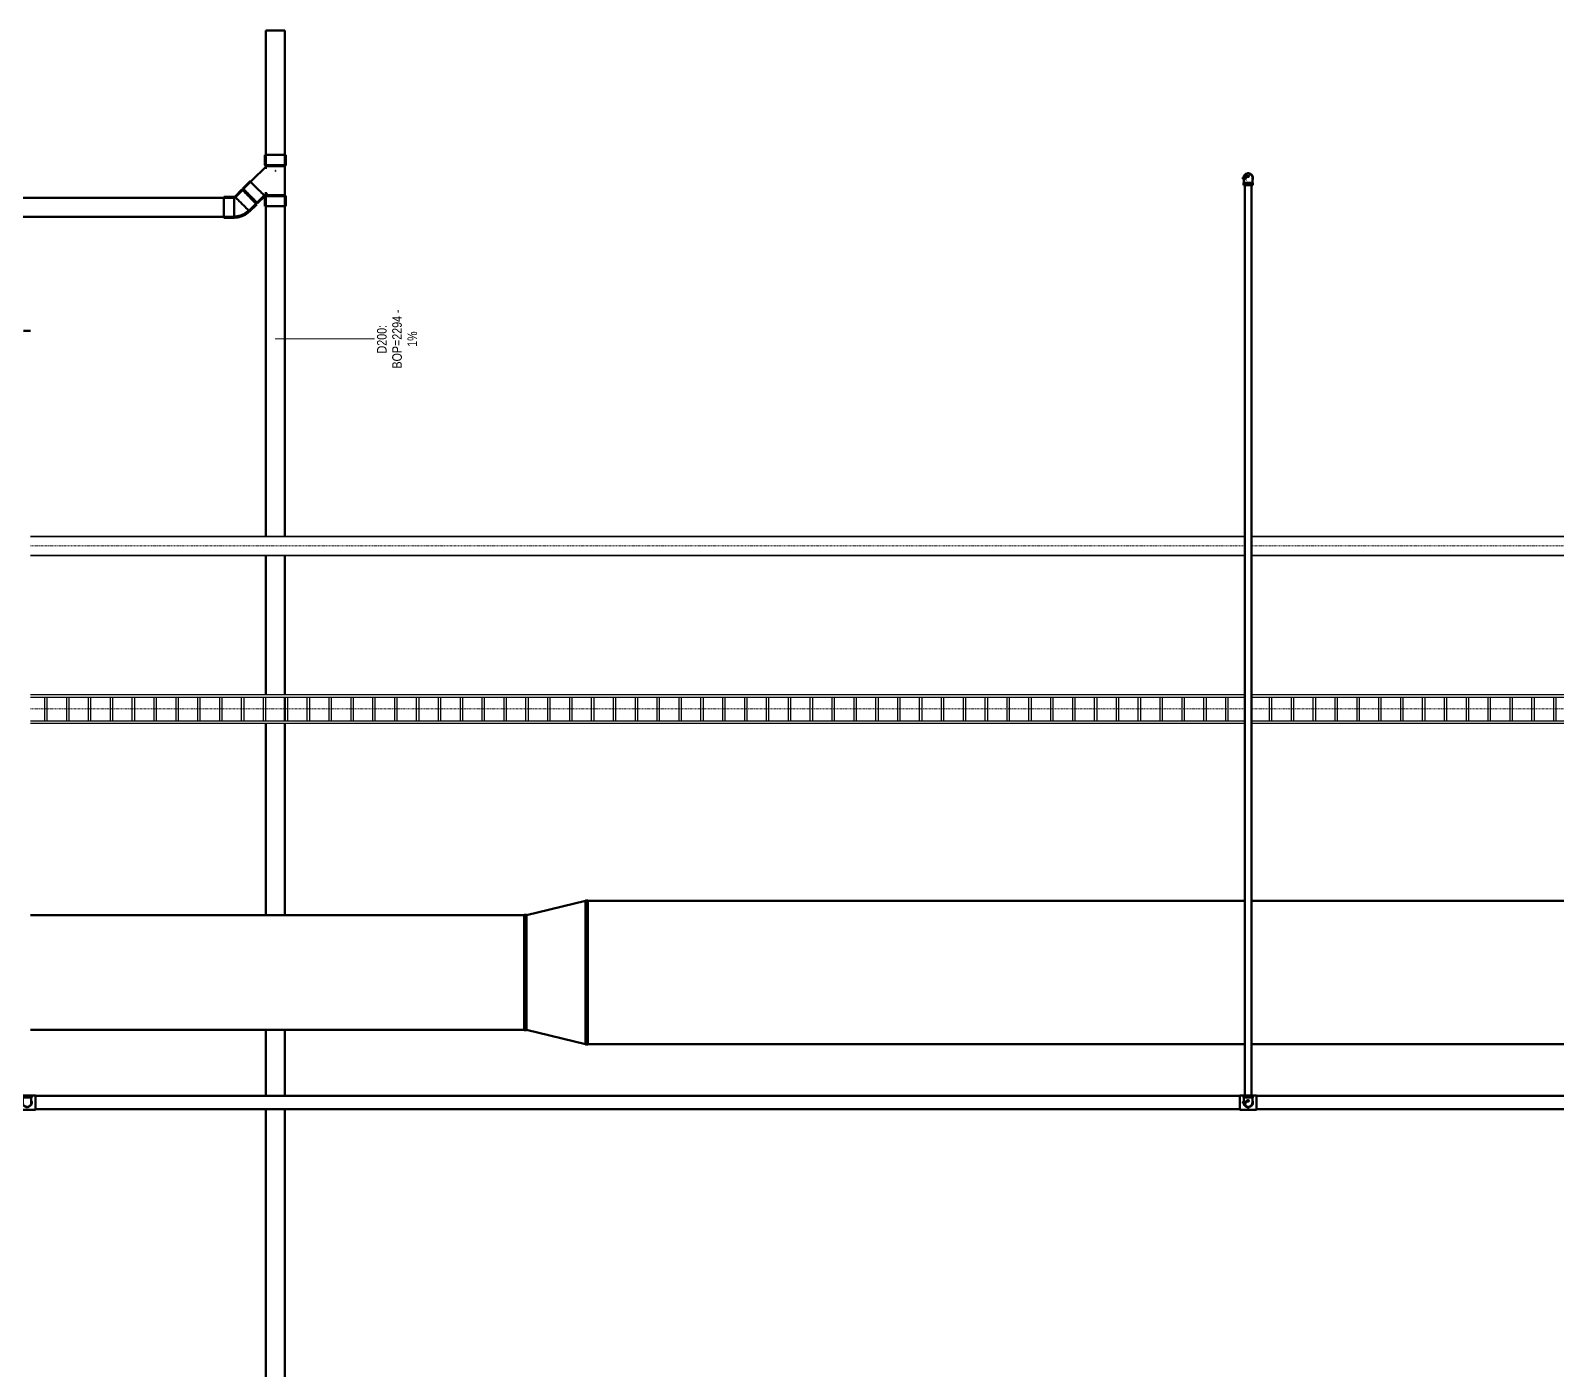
# Model space of a CAD drawing. Header units: millimetres. Extents: x -108050 to 96605, y 58136 to 140997.
# Drawn here: x -82905 to -66955, y 106636 to 120638 of the extents above; entities that cross this region are included whole.
import ezdxf

# ---------------------------------------------------------------- set-up
doc = ezdxf.new("R2010")
doc.units = ezdxf.units.MM
doc.linetypes.add('Center', pattern=[29.999999, 12, -6, 6, -6])
for name, color, linetype, lineweight in [('E-CABL-TRAY', 211, 'Continuous', 25), ('E-CABL-TRAY-CNTR', 211, 'Center', 18), ('M-HVAC-DUCT', 70, 'Continuous', 50), ('P-PIPE', 3, 'Continuous', 50), ('P-PIPE-CNTR', 3, 'Center', 35), ('P-PIPE-IDEN', 2, 'Continuous', 9)]:
    doc.layers.add(name, color=color, linetype=linetype, lineweight=lineweight)
doc.styles.add('Arial', font='arial.ttf', dxfattribs={"width": 0.8, "height": 100})

# ---------------------------------------------------------------- blocks, each defined once
blk = doc.blocks.new('DSC_uPVC_Elbow_TienPhong - Standard-1923920-HẦM')
at = {"layer": 'P-PIPE'}
for p, q in [((-80778, 118897), (-80884, 118897)), ((-80696, 118975), (-80771, 118900)), ((-80884, 118678), (-80778, 118678)), ((-80616, 118745), (-80541, 118820))]:
    blk.add_line(p, q, dxfattribs=at)
at = {"layer": 'P-PIPE', "flags": 128}
for points in [[(-80774, 118896), (-80775, 118895), (-80775, 118895), (-80776, 118895), (-80776, 118895), (-80777, 118895), (-80777, 118895), (-80778, 118895), (-80778, 118895), (-80778, 118895)], [(-80769, 118899), (-80770, 118898), (-80770, 118898), (-80770, 118898), (-80771, 118897), (-80771, 118897), (-80772, 118897), (-80772, 118896), (-80773, 118896), (-80773, 118896), (-80774, 118896), (-80774, 118896), (-80774, 118896)], [(-80778, 118692), (-80770, 118693), (-80761, 118693), (-80753, 118694), (-80744, 118695), (-80736, 118697), (-80727, 118699), (-80719, 118701), (-80711, 118703), (-80708, 118704)], [(-80778, 118680), (-80769, 118681), (-80760, 118681), (-80751, 118682), (-80742, 118683), (-80733, 118685), (-80724, 118687), (-80716, 118689), (-80707, 118692), (-80704, 118693)], [(-80708, 118704), (-80700, 118707), (-80692, 118711), (-80684, 118714), (-80676, 118718), (-80669, 118722), (-80661, 118727), (-80654, 118732), (-80647, 118737), (-80641, 118742), (-80634, 118748), (-80628, 118754), (-80626, 118756)], [(-80704, 118693), (-80695, 118696), (-80687, 118700), (-80679, 118704), (-80671, 118708), (-80663, 118712), (-80655, 118717), (-80647, 118722), (-80640, 118727), (-80633, 118733), (-80626, 118739), (-80619, 118745), (-80618, 118747)]]:
    blk.add_lwpolyline(points, dxfattribs=at)
at = {"layer": 'P-PIPE'}
for centre, major_axis, ratio, start_param, end_param in [((-80884, 118788), (0, 110), 0.005, 0.001737, 0.403719), ((-80884, 118788), (0, 110), 0.005, 4.714126, 6.283185), ((-80884, 118788), (0, 100), 0.005, 6.023123, 6.283185), ((-80884, 118788), (0, 100), 0.005, 5.499524, 5.89136), ((-80884, 118788), (0, 100), 0.005, 5.237725, 5.497971), ((-80884, 118788), (0, 100), 0.005, 4.975925, 5.236092), ((-80778, 118788), (0, 110), 0.005, 4.714126, 6.283185), ((-80693, 118823), (-77.5, 77.5), 0.004764, 0, 0.168504), ((-80693, 118823), (-77.5, 77.5), 0.004764, 4.710082, 6.280878), ((-80693, 118823), (-75.8, 75.8), 0.004764, 5.950184, 6.115531), ((-80618, 118898), (-77.5, 77.5), 0.004764, 4.710082, 6.280878), ((-80618, 118898), (-77.5, 77.5), 0.004764, 3.141593, 4.710082), ((-80884, 118788), (0, 110), 0.005, 2.737801, 3.141593), ((-80884, 118788), (0, 110), 0.005, 3.14333, 4.714126), ((-80884, 118788), (0, 100), 0.005, 4.190527, 4.450506), ((-80884, 118788), (0, 100), 0.005, 3.928728, 4.188627), ((-80884, 118788), (0, 100), 0.005, 3.666928, 3.926707), ((-80884, 118788), (0, 100), 0.005, 3.405129, 3.535165), ((-80884, 118788), (0, 100), 0.005, 3.14333, 3.273366), ((-80778, 118788), (0, 110), 0.005, 3.14333, 4.714126), ((-80693, 118823), (-77.5, 77.5), 0.004764, 3.141593, 4.710082), ((-80693, 118823), (-75.8, 75.8), 0.004764, 3.304632, 3.469979), ((-80693, 118823), (-77.5, 77.5), 0.004764, 2.973356, 3.139285)]:
    blk.add_ellipse(centre, major_axis=major_axis, ratio=ratio, start_param=start_param, end_param=end_param, dxfattribs=at)
blk = doc.blocks.new('01_REC Transition REC_C Flanged_ - 200 mm-2037624-HẦM')
at = {"layer": 'M-HVAC-DUCT'}
for p, q in [((-25, -752), (-25, 752)), ((-25, 752), (0, 752)), ((0, 752), (0, -752)), ((0, 750), (615, 600)), ((615, -602), (615, 602)), ((640, 602), (615, 602)), ((640, 602), (640, -602)), ((615, -600), (0, -750)), ((615, -602), (640, -602)), ((0, -752), (-25, -752))]:
    blk.add_line(p, q, dxfattribs=at)
blk = doc.blocks.new('M_Elbow - Threaded - MI - Class 300 - Standard-V281-HẦM')
at = {"layer": 'P-PIPE'}
for p, q in [((-82990, 109502), (-82990, 109479)), ((-82941, 109502), (-82990, 109502)), ((-82990, 109479), (-82941, 109479)), ((-82892, 109502), (-82941, 109502)), ((-82941, 109479), (-82892, 109479)), ((-82892, 109479), (-82892, 109502))]:
    blk.add_line(p, q, dxfattribs=at)
at = {"layer": 'P-PIPE', "flags": 128}
for points in [[(-82986, 109479), (-82986, 109477), (-82986, 109474), (-82986, 109472), (-82986, 109470), (-82986, 109468), (-82986, 109466), (-82986, 109464), (-82986, 109463), (-82986, 109461), (-82986, 109459), (-82986, 109457), (-82986, 109455), (-82986, 109453), (-82986, 109452), (-82986, 109450), (-82986, 109448), (-82986, 109447), (-82986, 109445), (-82986, 109444), (-82986, 109442), (-82986, 109441), (-82986, 109439), (-82986, 109438), (-82986, 109437), (-82986, 109436), (-82986, 109435), (-82986, 109434), (-82986, 109433), (-82986, 109432), (-82986, 109431), (-82986, 109430), (-82986, 109430), (-82986, 109429), (-82986, 109429), (-82986, 109428), (-82986, 109428), (-82986, 109428), (-82986, 109428), (-82986, 109428), (-82986, 109428)], [(-82897, 109428), (-82897, 109428), (-82897, 109428), (-82897, 109428), (-82897, 109428), (-82897, 109429), (-82897, 109429), (-82897, 109430), (-82897, 109430), (-82897, 109431), (-82897, 109432), (-82897, 109433), (-82897, 109433), (-82897, 109434), (-82897, 109435), (-82897, 109437), (-82897, 109438), (-82897, 109439), (-82897, 109440), (-82897, 109442), (-82897, 109443), (-82897, 109445), (-82897, 109446), (-82897, 109448), (-82897, 109449), (-82897, 109451), (-82897, 109453), (-82897, 109455), (-82897, 109456), (-82897, 109458), (-82897, 109460), (-82897, 109462), (-82897, 109464), (-82897, 109466), (-82897, 109468), (-82897, 109470), (-82897, 109472), (-82897, 109474), (-82897, 109476), (-82897, 109478), (-82897, 109479)]]:
    blk.add_lwpolyline(points, dxfattribs=at)
at = {"layer": 'P-PIPE'}
for radius, start, end in [(49, 155.2712, 270), (44.4, 173.2242, 189.0495), (44.4, 190, 257.0485), (49, 270, 24.7113), (44.4, 282.9515, 3.1784)]:
    blk.add_arc((-82941, 109428), radius, start, end, dxfattribs=at)
blk = doc.blocks.new('M_Elbow - Threaded - MI - Class 300 - Standard-V261-HẦM')
at = {"layer": 'P-PIPE'}
for p, q in [((-91367, 108861), (-91391, 108861)), ((-91391, 108861), (-91391, 108812)), ((-91391, 108812), (-91391, 108763)), ((-91367, 108812), (-91367, 108861)), ((-91367, 108763), (-91367, 108812)), ((-91391, 108763), (-91367, 108763))]:
    blk.add_line(p, q, dxfattribs=at)
at = {"layer": 'P-PIPE', "flags": 128}
for points in [[(-91391, 108856), (-91393, 108856), (-91395, 108856), (-91397, 108856), (-91399, 108856), (-91401, 108856), (-91403, 108856), (-91405, 108856), (-91407, 108856), (-91409, 108856), (-91411, 108856), (-91412, 108856), (-91414, 108856), (-91416, 108856), (-91418, 108856), (-91419, 108856), (-91421, 108856), (-91423, 108856), (-91424, 108856), (-91426, 108856), (-91427, 108856), (-91429, 108856), (-91430, 108856), (-91431, 108856), (-91432, 108856), (-91434, 108856), (-91435, 108856), (-91436, 108856), (-91436, 108856), (-91437, 108856), (-91438, 108856), (-91439, 108856), (-91439, 108856), (-91440, 108856), (-91440, 108856), (-91441, 108856), (-91441, 108856), (-91441, 108856), (-91442, 108856), (-91442, 108856), (-91442, 108856)], [(-91442, 108767), (-91442, 108767), (-91441, 108767), (-91441, 108767), (-91441, 108767), (-91441, 108767), (-91440, 108767), (-91440, 108767), (-91439, 108767), (-91438, 108767), (-91438, 108767), (-91437, 108767), (-91436, 108767), (-91435, 108767), (-91434, 108767), (-91433, 108767), (-91432, 108767), (-91430, 108767), (-91429, 108767), (-91428, 108767), (-91426, 108767), (-91425, 108767), (-91423, 108767), (-91422, 108767), (-91420, 108767), (-91418, 108767), (-91416, 108767), (-91415, 108767), (-91413, 108767), (-91411, 108767), (-91409, 108767), (-91407, 108767), (-91405, 108767), (-91403, 108767), (-91401, 108767), (-91399, 108767), (-91397, 108767), (-91395, 108767), (-91393, 108767), (-91391, 108767), (-91391, 108767)]]:
    blk.add_lwpolyline(points, dxfattribs=at)
at = {"layer": 'P-PIPE'}
for radius, start, end in [(49, 65.2712, 180), (49, 180, 294.7113), (44.4, 83.2242, 167.0485), (44.4, 192.9515, 273.1784)]:
    blk.add_arc((-91442, 108812), radius, start, end, dxfattribs=at)

msp = doc.modelspace()

# ---------------------------------------------------------------- hatches: boundary and pattern name
at = {"layer": 'P-PIPE'}
for points in [[(-70182, 119059), (-70190, 119064), (-70190, 119064), (-70194, 119070), (-70195, 119072), (-70196, 119077), (-70193, 119086), (-70193, 119086), (-70190, 119090), (-70187, 119093), (-70182, 119095), (-70173, 119096), (-70168, 119098), (-70165, 119101), (-70162, 119104), (-70160, 119109), (-70159, 119114), (-70160, 119118), (-70162, 119123), (-70165, 119127), (-70168, 119129), (-70173, 119131), (-70178, 119132), (-70187, 119131), (-70196, 119127), (-70203, 119121), (-70209, 119114), (-70213, 119105), (-70214, 119095), (-70211, 119082), (-70209, 119077), (-70201, 119068), (-70193, 119063), (-70184, 119060)], [(-70182, 109392), (-70190, 109396), (-70190, 109397), (-70194, 109402), (-70195, 109405), (-70196, 109409), (-70193, 109418), (-70192, 109421), (-70190, 109422), (-70187, 109425), (-70182, 109427), (-70173, 109428), (-70168, 109430), (-70165, 109433), (-70162, 109437), (-70160, 109441), (-70159, 109446), (-70160, 109451), (-70162, 109455), (-70165, 109459), (-70168, 109462), (-70173, 109464), (-70178, 109464), (-70187, 109463), (-70196, 109459), (-70203, 109454), (-70210, 109444), (-70213, 109437), (-70214, 109428), (-70211, 109414), (-70209, 109409), (-70201, 109400), (-70193, 109395), (-70187, 109392)]]:
    msp.add_hatch(color=256, dxfattribs=at).paths.add_polyline_path(points)

# ---------------------------------------------------------------- linework, layer by layer
at = {"layer": 'E-CABL-TRAY'}
for p, q in [((-82905, 115349), (-70214, 115349)), ((-82905, 115346), (-70214, 115346)), ((-70141, 115349), (-51701, 115349)), ((-70141, 115346), (-51701, 115346)), ((-82905, 115151), (-70214, 115151)), ((-82905, 115149), (-70214, 115149)), ((-70141, 115151), (-51701, 115151)), ((-70141, 115149), (-51701, 115149)), ((-82905, 113694), (-70214, 113694)), ((-82905, 113668), (-70214, 113668)), ((-82756, 113419), (-82756, 113668)), ((-82730, 113419), (-82730, 113668)), ((-82527, 113419), (-82527, 113668)), ((-82502, 113419), (-82502, 113668)), ((-82298, 113419), (-82298, 113668)), ((-82273, 113419), (-82273, 113668)), ((-82070, 113419), (-82070, 113668)), ((-82044, 113419), (-82044, 113668)), ((-81841, 113419), (-81841, 113668)), ((-81816, 113419), (-81816, 113668)), ((-81613, 113419), (-81613, 113668)), ((-81587, 113419), (-81587, 113668)), ((-81384, 113419), (-81384, 113668)), ((-81359, 113419), (-81359, 113668)), ((-81155, 113419), (-81155, 113668)), ((-81130, 113419), (-81130, 113668)), ((-80927, 113419), (-80927, 113668)), ((-80901, 113419), (-80901, 113668)), ((-80698, 113419), (-80698, 113668)), ((-80673, 113419), (-80673, 113668)), ((-80470, 113419), (-80470, 113668)), ((-80444, 113419), (-80444, 113668)), ((-80241, 113419), (-80241, 113668)), ((-80216, 113419), (-80216, 113668)), ((-80012, 113419), (-80012, 113668)), ((-79987, 113419), (-79987, 113668)), ((-79784, 113419), (-79784, 113668)), ((-79758, 113419), (-79758, 113668)), ((-79555, 113419), (-79555, 113668)), ((-79530, 113419), (-79530, 113668)), ((-79327, 113419), (-79327, 113668)), ((-79301, 113419), (-79301, 113668)), ((-79098, 113419), (-79098, 113668)), ((-79073, 113419), (-79073, 113668)), ((-78869, 113419), (-78869, 113668)), ((-78844, 113419), (-78844, 113668)), ((-78641, 113419), (-78641, 113668)), ((-78615, 113419), (-78615, 113668)), ((-78412, 113419), (-78412, 113668)), ((-78387, 113419), (-78387, 113668)), ((-78184, 113419), (-78184, 113668)), ((-78158, 113419), (-78158, 113668)), ((-77955, 113419), (-77955, 113668)), ((-77930, 113419), (-77930, 113668)), ((-77726, 113419), (-77726, 113668)), ((-77701, 113419), (-77701, 113668)), ((-77498, 113419), (-77498, 113668)), ((-77472, 113419), (-77472, 113668)), ((-77269, 113419), (-77269, 113668)), ((-77244, 113419), (-77244, 113668)), ((-77041, 113419), (-77041, 113668)), ((-77015, 113419), (-77015, 113668)), ((-76812, 113419), (-76812, 113668)), ((-76787, 113419), (-76787, 113668)), ((-76583, 113419), (-76583, 113668)), ((-76558, 113419), (-76558, 113668)), ((-76355, 113419), (-76355, 113668)), ((-76329, 113419), (-76329, 113668)), ((-76126, 113419), (-76126, 113668)), ((-76101, 113419), (-76101, 113668)), ((-75898, 113419), (-75898, 113668)), ((-75872, 113419), (-75872, 113668)), ((-75669, 113419), (-75669, 113668)), ((-75644, 113419), (-75644, 113668)), ((-75440, 113419), (-75440, 113668)), ((-75415, 113419), (-75415, 113668)), ((-75212, 113419), (-75212, 113668)), ((-75186, 113419), (-75186, 113668)), ((-74983, 113419), (-74983, 113668)), ((-74958, 113419), (-74958, 113668)), ((-74755, 113419), (-74755, 113668)), ((-74729, 113419), (-74729, 113668)), ((-74526, 113419), (-74526, 113668)), ((-74501, 113419), (-74501, 113668)), ((-74297, 113419), (-74297, 113668)), ((-74272, 113419), (-74272, 113668)), ((-74069, 113419), (-74069, 113668)), ((-74043, 113419), (-74043, 113668)), ((-73840, 113419), (-73840, 113668)), ((-73815, 113419), (-73815, 113668)), ((-73612, 113419), (-73612, 113668)), ((-73586, 113419), (-73586, 113668)), ((-73383, 113419), (-73383, 113668)), ((-73358, 113419), (-73358, 113668)), ((-73154, 113419), (-73154, 113668)), ((-73129, 113419), (-73129, 113668)), ((-72926, 113419), (-72926, 113668)), ((-72900, 113419), (-72900, 113668)), ((-72697, 113419), (-72697, 113668)), ((-72672, 113419), (-72672, 113668)), ((-72469, 113419), (-72469, 113668)), ((-72443, 113419), (-72443, 113668)), ((-72240, 113419), (-72240, 113668)), ((-72215, 113419), (-72215, 113668)), ((-72011, 113419), (-72011, 113668)), ((-71986, 113419), (-71986, 113668)), ((-71783, 113419), (-71783, 113668)), ((-71757, 113419), (-71757, 113668)), ((-71554, 113419), (-71554, 113668)), ((-71529, 113419), (-71529, 113668)), ((-71326, 113419), (-71326, 113668)), ((-71300, 113419), (-71300, 113668)), ((-71097, 113419), (-71097, 113668)), ((-71072, 113419), (-71072, 113668)), ((-70868, 113419), (-70868, 113668)), ((-70843, 113419), (-70843, 113668)), ((-70640, 113419), (-70640, 113668)), ((-70614, 113419), (-70614, 113668)), ((-70411, 113419), (-70411, 113668)), ((-70386, 113419), (-70386, 113668)), ((-70141, 113694), (-51701, 113694)), ((-70141, 113668), (-51701, 113668)), ((-69954, 113419), (-69954, 113668)), ((-69929, 113419), (-69929, 113668)), ((-69725, 113419), (-69725, 113668)), ((-69700, 113419), (-69700, 113668)), ((-69497, 113419), (-69497, 113668)), ((-69471, 113419), (-69471, 113668)), ((-69268, 113419), (-69268, 113668)), ((-69243, 113419), (-69243, 113668)), ((-69040, 113419), (-69040, 113668)), ((-69014, 113419), (-69014, 113668)), ((-68811, 113419), (-68811, 113668)), ((-68786, 113419), (-68786, 113668)), ((-68582, 113419), (-68582, 113668)), ((-68557, 113419), (-68557, 113668)), ((-68354, 113419), (-68354, 113668)), ((-68328, 113419), (-68328, 113668)), ((-68125, 113419), (-68125, 113668)), ((-68100, 113419), (-68100, 113668)), ((-67897, 113419), (-67897, 113668)), ((-67871, 113419), (-67871, 113668)), ((-67668, 113419), (-67668, 113668)), ((-67643, 113419), (-67643, 113668)), ((-67439, 113419), (-67439, 113668)), ((-67414, 113419), (-67414, 113668)), ((-67211, 113419), (-67211, 113668)), ((-67185, 113419), (-67185, 113668)), ((-66982, 113419), (-66982, 113668)), ((-66957, 113419), (-66957, 113668)), ((-82905, 113419), (-70214, 113419)), ((-70141, 113419), (-51701, 113419)), ((-82905, 113394), (-70214, 113394)), ((-70141, 113394), (-51701, 113394))]:
    msp.add_line(p, q, dxfattribs=at)
at = {"layer": 'E-CABL-TRAY-CNTR'}
for p, q in [((-82905, 115249), (-70214, 115249)), ((-70141, 115249), (-51701, 115249)), ((-82905, 113544), (-70214, 113544)), ((-70141, 113544), (-51701, 113544))]:
    msp.add_line(p, q, dxfattribs=at)
at = {"layer": 'M-HVAC-DUCT'}
for p, q in [((-77080, 111537), (-70214, 111537)), ((-70141, 111537), (-65637, 111537)), ((-82905, 111387), (-77745, 111387)), ((-82905, 110187), (-77745, 110187)), ((-77080, 110037), (-70214, 110037)), ((-70141, 110037), (-65637, 110037))]:
    msp.add_line(p, q, dxfattribs=at)
at = {"layer": 'P-PIPE'}
for p, q in [((-80447, 120637), (-80447, 119230)), ((-80247, 119230), (-80247, 120637)), ((-80456, 119336), (-80456, 119230)), ((-80237, 119230), (-80237, 119336)), ((-80435, 119222), (-80597, 119061)), ((-80456, 119230), (-80447, 119220)), ((-80447, 119220), (-80447, 119192)), ((-80247, 119220), (-80237, 119230)), ((-80247, 118916), (-80247, 119220)), ((-80604, 119054), (-80764, 118894)), ((-80611, 119060), (-80686, 118986)), ((-80597, 119061), (-80611, 119060)), ((-70214, 119021), (-70214, 109502)), ((-70141, 109502), (-70141, 119021)), ((-80778, 118888), (-85853, 118888)), ((-80623, 118752), (-80463, 118912)), ((-80531, 118831), (-80456, 118905)), ((-80456, 118905), (-80455, 118919)), ((-80447, 118916), (-80456, 118906)), ((-80456, 118906), (-80456, 118800)), ((-80455, 118919), (-80433, 118942)), ((-80447, 118947), (-80447, 118916)), ((-80447, 118906), (-80447, 115349)), ((-80237, 118906), (-80247, 118916)), ((-80247, 115349), (-80247, 118906)), ((-80237, 118800), (-80237, 118906)), ((-85853, 118688), (-80778, 118688)), ((-82905, 117498), (-82978, 117498)), ((-80447, 115149), (-80447, 113694)), ((-80247, 113694), (-80247, 115149)), ((-80247, 113419), (-80247, 113668)), ((-80447, 113394), (-80447, 111387)), ((-80247, 111387), (-80247, 113394)), ((-80447, 110187), (-80447, 109498)), ((-80247, 109498), (-80247, 110187)), ((-82859, 109502), (-82892, 109502)), ((-82859, 109502), (-82892, 109502)), ((-82854, 109502), (-82859, 109502)), ((-82854, 109502), (-82859, 109502)), ((-82854, 109428), (-82854, 109502)), ((-82854, 109428), (-82854, 109502)), ((-70265, 109498), (-82854, 109498)), ((-82854, 109353), (-82854, 109428)), ((-82854, 109353), (-82854, 109428)), ((-70260, 109502), (-70265, 109502)), ((-70265, 109502), (-70265, 109428)), ((-70260, 109502), (-70265, 109502)), ((-70265, 109502), (-70265, 109428)), ((-70265, 109428), (-70265, 109353)), ((-70265, 109428), (-70265, 109353)), ((-70226, 109502), (-70260, 109502)), ((-70226, 109502), (-70260, 109502)), ((-70095, 109502), (-70129, 109502)), ((-70095, 109502), (-70129, 109502)), ((-70090, 109502), (-70095, 109502)), ((-70090, 109502), (-70095, 109502)), ((-70090, 109428), (-70090, 109502)), ((-70090, 109428), (-70090, 109502)), ((-51752, 109498), (-70090, 109498)), ((-70090, 109353), (-70090, 109428)), ((-70090, 109353), (-70090, 109428)), ((-83024, 109353), (-82859, 109353)), ((-83024, 109353), (-82859, 109353)), ((-82859, 109353), (-82854, 109353)), ((-82859, 109353), (-82854, 109353)), ((-82854, 109357), (-70265, 109357)), ((-80447, 109357), (-80447, 104325)), ((-80247, 104325), (-80247, 109357)), ((-70265, 109353), (-70260, 109353)), ((-70265, 109353), (-70260, 109353)), ((-70260, 109353), (-70095, 109353)), ((-70260, 109353), (-70095, 109353)), ((-70095, 109353), (-70090, 109353)), ((-70095, 109353), (-70090, 109353)), ((-70090, 109357), (-51752, 109357))]:
    msp.add_line(p, q, dxfattribs=at)
for centre, major_axis, start_param, end_param in [((-80347, 120637), (100, 0), 1.570796, 3.141593), ((-80347, 120637), (100, 0), 0, 1.570796), ((-80347, 119336), (110, 0), 1.568725, 3.139522), ((-80347, 119336), (110, 0), 0, 1.568725), ((-80347, 119230), (110, 0), 1.568725, 3.139522), ((-80347, 119220), (100, 0), 0, 3.139522), ((-80347, 119230), (110, 0), 0, 1.568725), ((-80347, 119170), (-70.7, 70.7), 4.667285, 4.714607), ((-80533, 118983), (-77.5, 77.5), 4.71446, 6.283185), ((-80608, 118908), (-77.5, 77.5), 4.71446, 6.283185), ((-80608, 118908), (-77.5, 77.5), 0.002071, 0.402017), ((-80608, 118908), (-70.7, 70.7), 6.023457, 6.283185), ((-80608, 118908), (-70.7, 70.7), 5.761658, 5.891528), ((-80608, 118908), (-70.7, 70.7), 5.499858, 5.75995), ((-80608, 118908), (-70.7, 70.7), 5.238059, 5.498006), ((-80608, 118908), (-70.7, 70.7), 4.976259, 5.236111), ((-80608, 118908), (-77.5, 77.5), 3.143664, 4.71446), ((-80608, 118908), (-70.7, 70.7), 4.190861, 4.45049), ((-80608, 118908), (-70.7, 70.7), 3.929062, 4.188596), ((-80608, 118908), (-70.7, 70.7), 3.667262, 3.926653), ((-80608, 118908), (-70.7, 70.7), 3.405463, 3.535333), ((-80608, 118908), (-70.7, 70.7), 3.143664, 3.273534), ((-80608, 118908), (-77.5, 77.5), 2.739506, 3.141593), ((-80533, 118983), (-77.5, 77.5), 3.143664, 4.71446), ((-80347, 118906), (110, 0), 1.568725, 3.139522), ((-80347, 118916), (100, 0), 0, 3.139522), ((-80347, 118906), (110, 0), 0, 1.568725), ((-80347, 118800), (-110, 0), 4.710318, 6.281114), ((-80347, 118800), (110, 0), 3.141593, 3.543679), ((-80347, 118800), (-100, 0), 6.151244, 6.281114), ((-80347, 118800), (100, 0), 2.747852, 2.877722), ((-80347, 118800), (100, 0), 2.356532, 2.615923), ((-80347, 118800), (100, 0), 2.094589, 2.354123), ((-80347, 118800), (100, 0), 1.832695, 2.092324), ((-80347, 118800), (110, 0), 0, 1.568725), ((-80347, 118800), (100, 0), 1.047074, 1.306926), ((-80347, 118800), (100, 0), 0.785179, 1.045127), ((-80347, 118800), (100, 0), 0.523235, 0.783327), ((-80347, 118800), (100, 0), 0.44749, 0.521528), ((-80347, 118800), (100, 0), 0, 0.259728), ((-80347, 118800), (110, 0), 5.881168, 6.281114)]:
    msp.add_ellipse(centre, major_axis=major_axis, ratio=0.005, start_param=start_param, end_param=end_param, dxfattribs=at)
at = {"layer": 'P-PIPE-CNTR'}
for p, q in [((-70178, 119144), (-70178, 119160)), ((-70243, 119095), (-70227, 119095)), ((-70129, 119095), (-70113, 119095)), ((-82892, 109502), (-82854, 109502)), ((-82892, 109428), (-82876, 109428)), ((-70226, 109502), (-70265, 109502)), ((-70243, 109428), (-70227, 109428)), ((-70129, 109502), (-70090, 109502)), ((-70129, 109428), (-70113, 109428)), ((-82941, 109353), (-82854, 109353)), ((-70178, 109353), (-70265, 109353)), ((-70178, 109363), (-70178, 109379)), ((-70178, 109353), (-70090, 109353))]:
    msp.add_line(p, q, dxfattribs=at)
at = {"layer": 'P-PIPE-IDEN'}
msp.add_line((-80347, 117415), (-79308, 117415), dxfattribs=at)

# ---------------------------------------------------------------- block references
at = {"layer": 'M-HVAC-DUCT', "rotation": 180}
msp.add_blockref('01_REC Transition REC_C Flanged_ - 200 mm-2037624-HẦM', (-77105, 110787), dxfattribs=at)
at = {"layer": 'P-PIPE', "rotation": 270}
msp.add_blockref('M_Elbow - Threaded - MI - Class 300 - Standard-V261-HẦM', (-178989, 27654), dxfattribs=at)
at = {"layer": 'P-PIPE'}
for name, p in [('DSC_uPVC_Elbow_TienPhong - Standard-1923920-HẦM', (0, 0)), ('M_Elbow - Threaded - MI - Class 300 - Standard-V281-HẦM', (0, 0)), ('M_Elbow - Threaded - MI - Class 300 - Standard-V281-HẦM', (12764, 0))]:
    msp.add_blockref(name, p, dxfattribs=at)

# ---------------------------------------------------------------- texts
at = {"layer": 'P-PIPE-IDEN', "char_height": 100, "attachment_point": 1, "rotation": 90, "style": 'Arial'}
for s, insert, width in [('BOP=2294 -', (-79124, 117103), 750.38), ('D200:', (-79283, 117261), 365.57), ('1%', (-78965, 117330), 198.82)]:
    msp.add_mtext(s, dxfattribs=dict(at, insert=insert, width=width))

doc.saveas('drawing.dxf')
